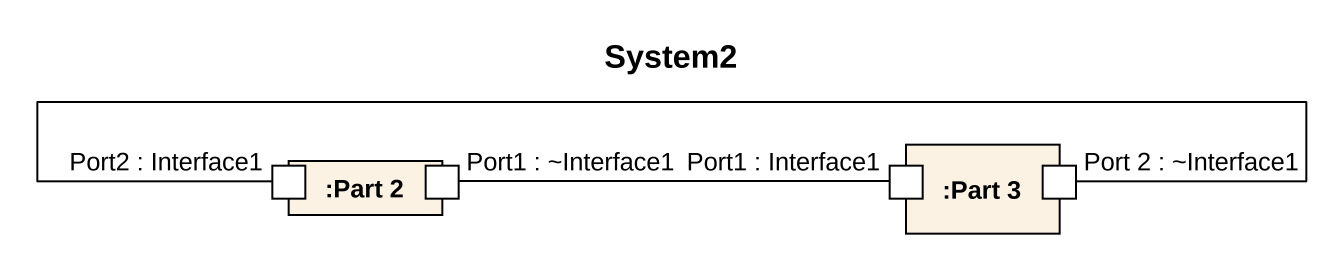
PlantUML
@startuml
title System2
rectangle ":Part 2" as Part_2 {
  port "Port2 : Interface1" as Port2_Interface1
  port "Port1 : ~Interface1" as Port1_Interface1
}
rectangle ":Part 3" as Part_3 {
  port "Port1 : Interface1" as Port1_Interface1_2
  port "Port 2 : ~Interface1" as Port_2_Interface1
}
Port1_Interface1_2 -left- Port1_Interface1
Port_2_Interface1 -left- Port2_Interface1
@enduml
